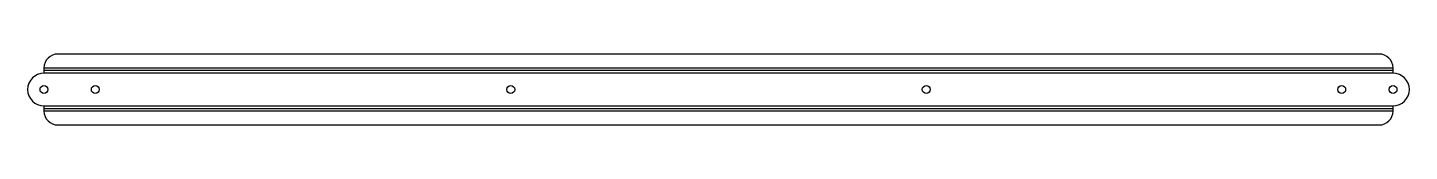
# Model space of a CAD drawing. Header units: millimetres. Extents: x -13 to 579, y 0 to 31.
import ezdxf

# ---------------------------------------------------------------- set-up
doc = ezdxf.new("R2010")
doc.units = ezdxf.units.MM

msp = doc.modelspace()

# ---------------------------------------------------------------- linework, layer by layer
at = {"layer": 'BEND'}
for p, q in [((572, 23.39), (-6, 23.39)), ((-6, 7.13), (572, 7.13))]:
    msp.add_line(p, q, dxfattribs=at)
at = {"layer": 'BEND_EXTENT'}
for p, q in [((-6, 24.52), (572, 24.52)), ((572, 22.26), (-6, 22.26)), ((-6, 8.26), (572, 8.26)), ((572, 6), (-6, 6))]:
    msp.add_line(p, q, dxfattribs=at)
at = {"layer": 'INTERIOR_PROFILES'}
for centre in [(-6, 15.26), (16, 15.26), (194, 15.26), (372, 15.26), (550, 15.26), (572, 15.26)]:
    msp.add_circle(centre, 1.7, dxfattribs=at)
at = {"layer": 'OUTER_PROFILES'}
msp.add_lwpolyline([(566, 30.52), (0, 30.52, 0.414214), (-6, 24.52), (-6, 22.26, 1), (-6, 8.26), (-6, 6, 0.414214), (0, 0), (566, 0, 0.414214), (572, 6), (572, 8.26, 1), (572, 22.26), (572, 24.52, 0.414214)], format="xyb", close=True, dxfattribs=at)

doc.saveas('drawing.dxf')
